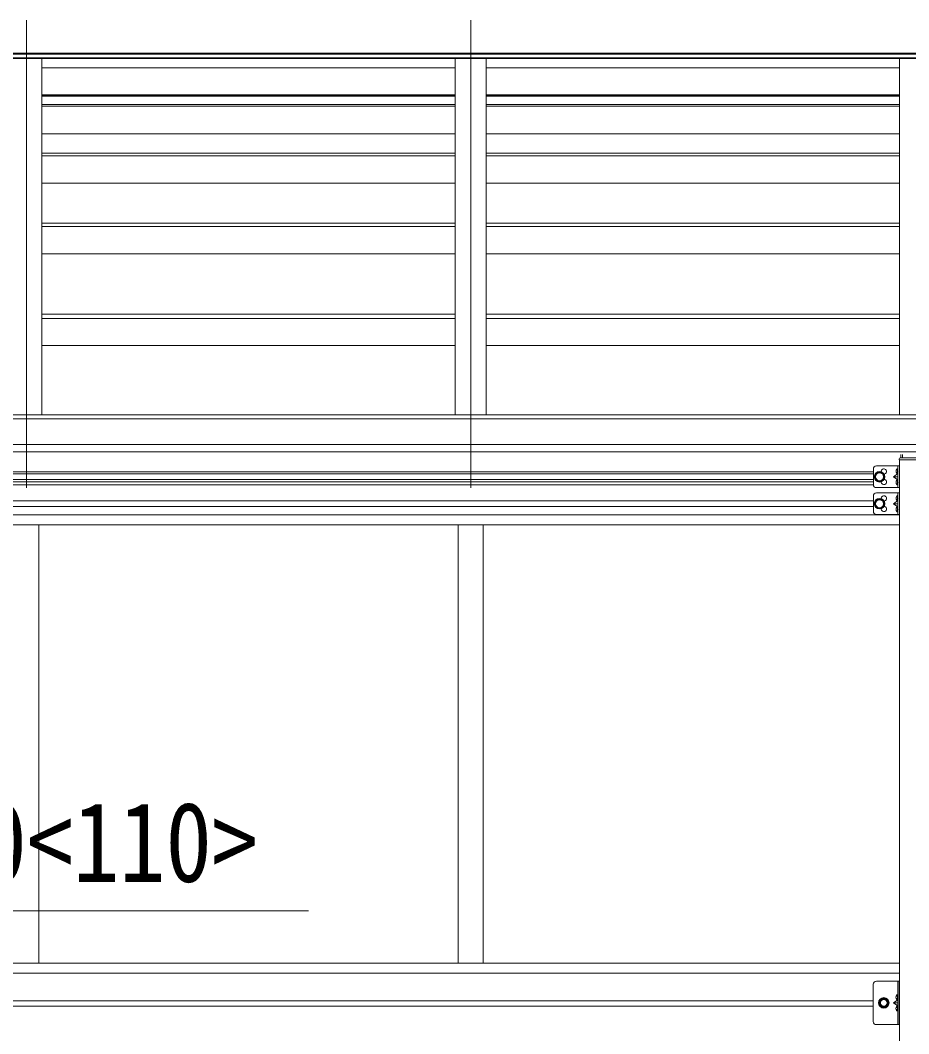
# Model space of a CAD drawing. Units: millimetres at full size; details may follow other scales. Extents: x -9783 to 9892, y -6828 to 6752.
# Drawn here: x 2679 to 4111, y 555 to 2190 of the extents above; entities that cross this region are included whole.
import ezdxf
from ezdxf.enums import TextEntityAlignment as Align

# ---------------------------------------------------------------- set-up
doc = ezdxf.new("R2010")
doc.units = ezdxf.units.MM
doc.header["$LTSCALE"] = 35
for name, color, linetype, lineweight in [('0-1_本体', 4, 'Continuous', 9), ('0-8_PARTS2', 2, 'Continuous', 9), ('0-A_寸法', 6, 'Continuous', 9), ('1-1_GLASS', 4, 'Continuous', 9), ('1-2_GLASS_SEAL', 7, 'Continuous', 9)]:
    doc.layers.add(name, color=color, linetype=linetype, lineweight=lineweight)
doc.styles.add('ＭＳ ゴシック', font='')
doc.styles.get('ＭＳ ゴシック').set_extended_font_data('MS Gothic')

msp = doc.modelspace()

# ---------------------------------------------------------------- linework, layer by layer
at = {"layer": '0-1_本体'}
for p, q in [((6973.33, 2129.29), (1269.34, 2129.29)), ((6973.33, 2128.38), (1269.34, 2128.38)), ((1272.84, 2136.49), (6969.83, 2136.49)), ((6969.83, 2134.91), (1272.84, 2134.91)), ((2714.34, 2128.38), (2714.34, 1553.58)), ((3380.34, 2128.38), (3380.34, 1553.58)), ((3430.34, 2128.38), (3430.34, 1553.58)), ((4096.34, 2128.38), (4096.34, 1553.58)), ((3380.34, 2113.18), (2714.34, 2113.18)), ((4096.34, 2113.18), (3430.34, 2113.18)), ((3380.34, 2069.65), (2714.34, 2069.65)), ((3380.34, 2068.57), (2714.34, 2068.57)), ((3380.34, 2067.27), (2714.34, 2067.27)), ((4096.34, 2069.65), (3430.34, 2069.65)), ((4096.34, 2068.57), (3430.34, 2068.57)), ((4096.34, 2067.27), (3430.34, 2067.27)), ((2714.34, 2054.08), (3380.34, 2054.08)), ((2714.34, 2051.5), (3380.34, 2051.5)), ((3430.34, 2054.08), (4096.34, 2054.08)), ((3430.34, 2051.5), (4096.34, 2051.5)), ((2714.34, 2006.76), (3380.34, 2006.76)), ((3430.34, 2006.76), (4096.34, 2006.76)), ((2714.34, 1975.29), (3380.34, 1975.29)), ((2714.34, 1971.31), (3380.34, 1971.31)), ((3430.34, 1975.29), (4096.34, 1975.29)), ((3430.34, 1971.31), (4096.34, 1971.31)), ((2714.34, 1926.86), (3380.34, 1926.86)), ((3430.34, 1926.86), (4096.34, 1926.86)), ((2714.34, 1862.43), (3380.34, 1862.43)), ((2714.34, 1857.06), (3380.34, 1857.06)), ((3430.34, 1862.43), (4096.34, 1862.43)), ((3430.34, 1857.06), (4096.34, 1857.06)), ((2714.34, 1813), (3380.34, 1813)), ((3430.34, 1813), (4096.34, 1813)), ((2714.34, 1715.8), (3380.34, 1715.8)), ((2714.34, 1709.04), (3380.34, 1709.04)), ((3430.34, 1715.8), (4096.34, 1715.8)), ((3430.34, 1709.04), (4096.34, 1709.04)), ((2714.34, 1665.47), (3380.34, 1665.47)), ((3430.34, 1665.47), (4096.34, 1665.47)), ((6955.34, 1553.58), (1287.34, 1553.58)), ((6978.84, 1547.16), (1263.84, 1547.16)), ((1263.84, 1505.57), (6978.84, 1505.57)), ((6978.84, 1493.72), (1263.84, 1493.8))]:
    msp.add_line(p, q, dxfattribs=at)
at = {"layer": '0-8_PARTS2'}
for p, q in [((2689.35, 2189.81), (2689.34, 1436.03)), ((3405.35, 2189.81), (3405.34, 1436.03))]:
    msp.add_line(p, q, dxfattribs=at)
at = {"layer": '0-A_寸法'}
msp.add_line((2516.54, 753.57), (3144.15, 753.57), dxfattribs=at)
at = {"layer": '1-1_GLASS'}
for p, q in [((2516.14, 1461.69), (4054.34, 1461.69)), ((2516.14, 1458.19), (4054.34, 1458.19)), ((2516.14, 1449.19), (4054.34, 1449.19)), ((2516.14, 1445.69), (4054.34, 1445.69)), ((4054.34, 1440.69), (2516.14, 1440.69)), ((2516.14, 1414.69), (4054.34, 1414.69)), ((2516.14, 1405.69), (4054.34, 1405.69)), ((2516.14, 1392.19), (4096.34, 1392.19)), ((2516.14, 1376.19), (4096.34, 1376.19)), ((2709.34, 1376.19), (2709.34, 669.19)), ((3385.34, 1376.19), (3385.34, 669.19)), ((3425.34, 1376.19), (3425.34, 669.19)), ((2516.14, 669.19), (4096.34, 669.19)), ((2516.14, 653.19), (4096.34, 653.19)), ((2516.14, 608.63), (4054.14, 608.63)), ((4054.14, 599.63), (2516.14, 599.63))]:
    msp.add_line(p, q, dxfattribs=at)
at = {"layer": '1-2_GLASS_SEAL'}
for p, q in [((4098.84, 1483.91), (4098.84, 1489.55)), ((4101.34, 1489.61), (4101.34, 1483.91)), ((4059.34, 1471.19), (4096.34, 1471.19)), ((4093.84, 1471.19), (4093.84, 1436.19)), ((4095.84, 1482.41), (4095.84, 1480.91)), ((4095.84, 1480.91), (4146.84, 1480.91)), ((4096.34, 1471.19), (4096.34, 1436.19)), ((4097.34, 1483.91), (4145.34, 1483.91)), ((4054.34, 1466.19), (4054.34, 1441.19)), ((4093.34, 1466.69), (4092.54, 1466.55)), ((4093.34, 1458.69), (4092.54, 1458.83)), ((4093.34, 1458.69), (4093.84, 1458.78)), ((4093.84, 1453.69), (4086.84, 1453.69)), ((4093.34, 1448.69), (4092.54, 1448.55)), ((4093.34, 1440.69), (4092.54, 1440.83)), ((4093.34, 1440.69), (4093.84, 1440.78)), ((4054.34, 1422.69), (4054.34, 1397.69)), ((4059.34, 1436.19), (4096.34, 1436.19)), ((4059.34, 1427.69), (4096.34, 1427.69)), ((4093.34, 1423.19), (4092.54, 1423.05)), ((4093.84, 1427.69), (4093.84, 1392.69)), ((4096.34, 1427.69), (4096.34, 1392.69)), ((4093.84, 1410.19), (4086.84, 1410.19)), ((4093.34, 1415.19), (4092.54, 1415.33)), ((4093.34, 1415.19), (4093.84, 1415.28)), ((4059.34, 1392.69), (4096.34, 1392.69)), ((4093.34, 1405.19), (4092.54, 1405.05)), ((4093.34, 1397.19), (4092.54, 1397.33)), ((4093.34, 1397.19), (4093.84, 1397.28)), ((4059.14, 640.19), (4096.14, 640.19)), ((4093.64, 640.19), (4093.64, 570.19)), ((4054.14, 575.19), (4054.14, 635.19)), ((4093.64, 610.19), (4086.64, 605.19)), ((4093.64, 605.19), (4086.64, 605.19)), ((4093.64, 600.19), (4086.64, 605.19)), ((4093.14, 618.19), (4092.34, 618.05)), ((4093.14, 610.19), (4092.34, 610.33)), ((4093.14, 610.19), (4093.64, 610.28)), ((4093.14, 600.19), (4092.34, 600.05)), ((4093.14, 592.19), (4092.34, 592.33)), ((4093.14, 592.19), (4093.64, 592.28))]:
    msp.add_line(p, q, dxfattribs=at)
at = {"layer": '1-2_GLASS_SEAL', "color": 4}
msp.add_line((4096.34, 1480.91), (4096.34, -1063.22), dxfattribs=at)
at = {"layer": '1-2_GLASS_SEAL'}
for points in [[(4064.34, 1446.18), (4070.84, 1449.94), (4070.84, 1457.44), (4064.34, 1461.2), (4057.84, 1457.44), (4057.84, 1449.94)], [(4064.34, 1402.68), (4070.84, 1406.44), (4070.84, 1413.94), (4064.34, 1417.7), (4057.84, 1413.94), (4057.84, 1406.44)], [(4078.64, 605.19), (4074.89, 598.69), (4067.39, 598.69), (4063.63, 605.19), (4067.39, 611.69), (4074.89, 611.69)]]:
    msp.add_lwpolyline(points, close=True, dxfattribs=at)
for points in [[(4093.84, 1458.69), (4086.84, 1453.69), (4093.84, 1448.69)], [(4094.22, 1462.69), (4093.59, 1463.88), (4091.36, 1464.99)], [(4094.22, 1462.69), (4093.59, 1461.5), (4091.36, 1460.39)], [(4093.34, 1458.69), (4093.34, 1466.69), (4093.84, 1466.6), (4093.84, 1458.78)], [(4094.22, 1444.69), (4093.59, 1445.88), (4091.36, 1446.99)], [(4094.22, 1444.69), (4093.59, 1443.5), (4091.36, 1442.39)], [(4093.34, 1440.69), (4093.34, 1448.69), (4093.84, 1448.6), (4093.84, 1440.78)], [(4093.34, 1415.19), (4093.34, 1423.19), (4093.84, 1423.1), (4093.84, 1415.28)], [(4093.84, 1415.19), (4086.84, 1410.19), (4093.84, 1405.19)], [(4094.22, 1419.19), (4093.59, 1420.38), (4091.36, 1421.49)], [(4094.22, 1419.19), (4093.59, 1418), (4091.36, 1416.89)], [(4094.22, 1401.19), (4093.59, 1402.38), (4091.36, 1403.49)], [(4094.22, 1401.19), (4093.59, 1400), (4091.36, 1398.89)], [(4093.34, 1397.19), (4093.34, 1405.19), (4093.84, 1405.1), (4093.84, 1397.28)], [(4059.14, 570.19), (4096.14, 570.19), (4096.14, 640.19)], [(4094.02, 614.19), (4093.39, 615.38), (4091.16, 616.49)], [(4094.02, 614.19), (4093.39, 613), (4091.16, 611.89)], [(4093.14, 610.19), (4093.14, 618.19), (4093.64, 618.1), (4093.64, 610.28)], [(4094.02, 596.19), (4093.39, 597.38), (4091.16, 598.49)], [(4094.02, 596.19), (4093.39, 595), (4091.16, 593.89)], [(4093.14, 592.19), (4093.14, 600.19), (4093.64, 600.1), (4093.64, 592.28)]]:
    msp.add_lwpolyline(points, dxfattribs=at)
for centre, radius in [((4064.34, 1453.69), 8.5), ((4064.34, 1453.69), 7.5), ((4064.34, 1453.69), 6.5), ((4064.34, 1410.19), 8.5), ((4064.34, 1410.19), 7.5), ((4064.34, 1410.19), 6.5), ((4071.14, 605.19), 8.5), ((4071.14, 605.19), 7.5), ((4071.14, 605.19), 6.5), ((4071.14, 605.19), 5.5)]:
    msp.add_circle(centre, radius, dxfattribs=at)
for centre, radius, start, end in [((4059.34, 1466.19), 5, 90, 180), ((4097.34, 1482.41), 1.5, 90, 180), ((4071.34, 1462.19), 4.25, 274.76077, 186.29431), ((4097.44, 1462.69), 6.5, 147.94412, 212.05588), ((4092.69, 1465.66), 0.9, 100, 147.94412), ((4092.69, 1459.72), 0.9, 212.05588, 260), ((4059.34, 1441.19), 5, 180, 270), ((4071.34, 1445.19), 4.25, 173.70569, 85.23923), ((4097.44, 1444.69), 6.5, 147.94412, 212.05588), ((4092.69, 1447.66), 0.9, 100, 147.94412), ((4092.69, 1441.72), 0.9, 212.05588, 260), ((4059.34, 1422.69), 5, 90, 180), ((4071.34, 1418.69), 4.25, 274.76077, 186.29431), ((4097.44, 1419.19), 6.5, 147.94412, 212.05588), ((4092.69, 1422.16), 0.9, 100, 147.94412), ((4071.34, 1401.69), 4.25, 173.70569, 85.23923), ((4092.69, 1416.22), 0.9, 212.05588, 260), ((4059.34, 1397.69), 5, 180, 270), ((4097.44, 1401.19), 6.5, 147.94412, 212.05588), ((4092.69, 1404.16), 0.9, 100, 147.94412), ((4092.69, 1398.22), 0.9, 212.05588, 260), ((4059.14, 635.19), 5, 90, 180), ((4097.24, 614.19), 6.5, 147.94412, 212.05588), ((4092.49, 617.16), 0.9, 100, 147.94412), ((4092.49, 611.22), 0.9, 212.05588, 260), ((4097.24, 596.19), 6.5, 147.94412, 212.05588), ((4092.49, 599.16), 0.9, 100, 147.94412), ((4092.49, 593.22), 0.9, 212.05588, 260), ((4059.14, 575.19), 5, 180, 270)]:
    msp.add_arc(centre, radius, start, end, dxfattribs=at)

# ---------------------------------------------------------------- texts
at = {"layer": '0-A_寸法', "color": 7, "style": 'ＭＳ ゴシック', "width": 0.85}
msp.add_text('90<110>', height=129, dxfattribs=at).set_placement((2540.54, 761.57), align=Align.BOTTOM_LEFT)

doc.saveas('drawing.dxf')
